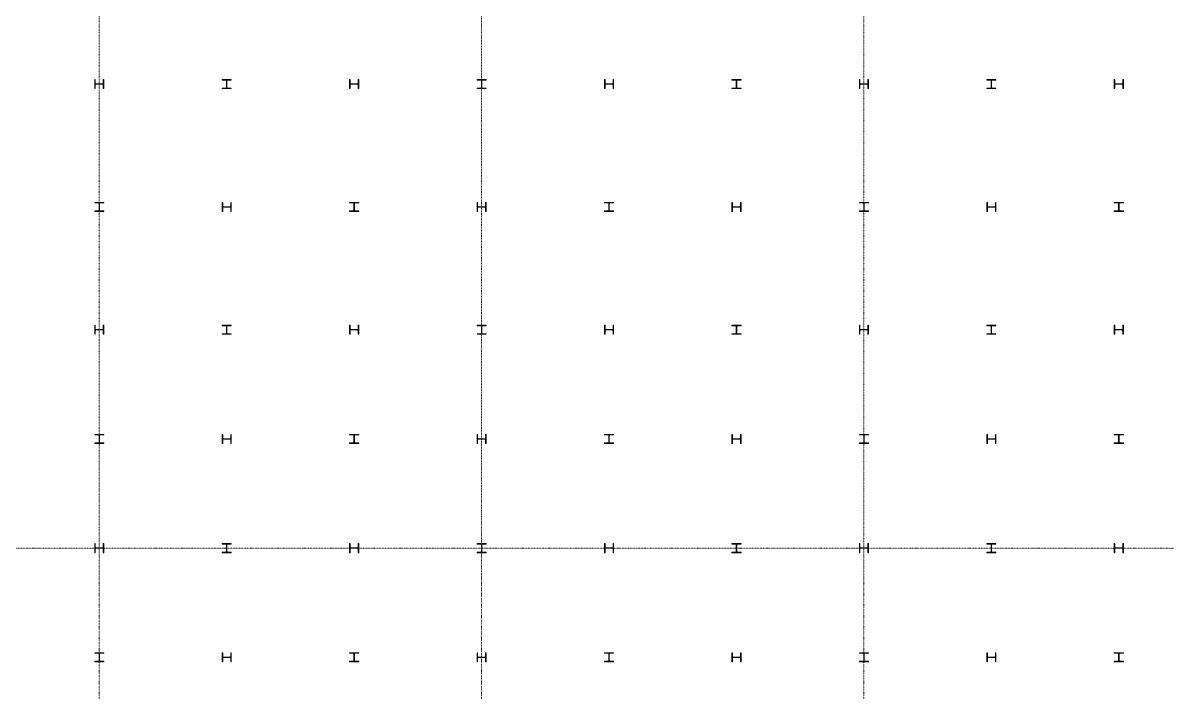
# Model space of a CAD drawing. Extents: x -32000 to 363140, y -29000 to 144266.
# Drawn here: x 41522 to 66661, y 11834 to 26546 of the extents above; entities that cross this region are included whole.
import ezdxf

# ---------------------------------------------------------------- set-up
doc = ezdxf.new("R2010")
doc.units = 0
doc.header["$LTSCALE"] = 10
doc.linetypes.add('H12PL25$0$JJP_三點線', pattern=[0.9, 0.3, -0.15, 0, -0.15, 0, -0.15, 0, -0.15])
doc.layers.add('H12PL25$0$S-COL', color=252, linetype='Continuous')
doc.layers.add('H12PL25$0$S-GRID', color=252, linetype='Continuous')

# ---------------------------------------------------------------- blocks, each defined once
blk = doc.blocks.new('H12PL25')
at = {"layer": 'H12PL25$0$S-COL', "lineweight": 0, "flags": 128}
for points in [[(43300, 25300), (43288, 25300), (43288, 25217, -0.41421356), (43275, 25204), (43125, 25204, -0.41421356), (43112, 25217), (43112, 25300), (43100, 25300), (43100, 25100), (43112, 25100), (43112, 25183, -0.41421356), (43125, 25196), (43275, 25196, -0.41421356), (43288, 25183), (43288, 25100), (43300, 25100)], [(46100, 25100), (46100, 25112), (46017, 25112, -0.41421356), (46004, 25125), (46004, 25275, -0.41421356), (46017, 25288), (46100, 25288), (46100, 25300), (45900, 25300), (45900, 25288), (45983, 25288, -0.41421356), (45996, 25275), (45996, 25125, -0.41421356), (45983, 25112), (45900, 25112), (45900, 25100)], [(48900, 25300), (48888, 25300), (48888, 25217, -0.41421356), (48875, 25204), (48725, 25204, -0.41421356), (48712, 25217), (48712, 25300), (48700, 25300), (48700, 25100), (48712, 25100), (48712, 25183, -0.41421356), (48725, 25196), (48875, 25196, -0.41421356), (48888, 25183), (48888, 25100), (48900, 25100)], [(51700, 25100), (51700, 25112), (51617, 25112, -0.41421356), (51604, 25125), (51604, 25275, -0.41421356), (51617, 25288), (51700, 25288), (51700, 25300), (51500, 25300), (51500, 25288), (51583, 25288, -0.41421356), (51596, 25275), (51596, 25125, -0.41421356), (51583, 25112), (51500, 25112), (51500, 25100)], [(54500, 25300), (54488, 25300), (54488, 25217, -0.41421356), (54475, 25204), (54325, 25204, -0.41421356), (54312, 25217), (54312, 25300), (54300, 25300), (54300, 25100), (54312, 25100), (54312, 25183, -0.41421356), (54325, 25196), (54475, 25196, -0.41421356), (54488, 25183), (54488, 25100), (54500, 25100)], [(57300, 25100), (57300, 25112), (57217, 25112, -0.41421356), (57204, 25125), (57204, 25275, -0.41421356), (57217, 25288), (57300, 25288), (57300, 25300), (57100, 25300), (57100, 25288), (57183, 25288, -0.41421356), (57196, 25275), (57196, 25125, -0.41421356), (57183, 25112), (57100, 25112), (57100, 25100)], [(60100, 25300), (60088, 25300), (60088, 25217, -0.41421356), (60075, 25204), (59925, 25204, -0.41421356), (59912, 25217), (59912, 25300), (59900, 25300), (59900, 25100), (59912, 25100), (59912, 25183, -0.41421356), (59925, 25196), (60075, 25196, -0.41421356), (60088, 25183), (60088, 25100), (60100, 25100)], [(62900, 25100), (62900, 25112), (62817, 25112, -0.41421356), (62804, 25125), (62804, 25275, -0.41421356), (62817, 25288), (62900, 25288), (62900, 25300), (62700, 25300), (62700, 25288), (62783, 25288, -0.41421356), (62796, 25275), (62796, 25125, -0.41421356), (62783, 25112), (62700, 25112), (62700, 25100)], [(65700, 25300), (65688, 25300), (65688, 25217, -0.41421356), (65675, 25204), (65525, 25204, -0.41421356), (65512, 25217), (65512, 25300), (65500, 25300), (65500, 25100), (65512, 25100), (65512, 25183, -0.41421356), (65525, 25196), (65675, 25196, -0.41421356), (65688, 25183), (65688, 25100), (65700, 25100)], [(43300, 22400), (43300, 22412), (43217, 22412, -0.41421356), (43204, 22425), (43204, 22575, -0.41421356), (43217, 22588), (43300, 22588), (43300, 22600), (43100, 22600), (43100, 22588), (43183, 22588, -0.41421356), (43196, 22575), (43196, 22425, -0.41421356), (43183, 22412), (43100, 22412), (43100, 22400)], [(46100, 22600), (46088, 22600), (46088, 22517, -0.41421356), (46075, 22504), (45925, 22504, -0.41421356), (45912, 22517), (45912, 22600), (45900, 22600), (45900, 22400), (45912, 22400), (45912, 22483, -0.41421356), (45925, 22496), (46075, 22496, -0.41421356), (46088, 22483), (46088, 22400), (46100, 22400)], [(48900, 22400), (48900, 22412), (48817, 22412, -0.41421356), (48804, 22425), (48804, 22575, -0.41421356), (48817, 22588), (48900, 22588), (48900, 22600), (48700, 22600), (48700, 22588), (48783, 22588, -0.41421356), (48796, 22575), (48796, 22425, -0.41421356), (48783, 22412), (48700, 22412), (48700, 22400)], [(51700, 22600), (51688, 22600), (51688, 22517, -0.41421356), (51675, 22504), (51525, 22504, -0.41421356), (51512, 22517), (51512, 22600), (51500, 22600), (51500, 22400), (51512, 22400), (51512, 22483, -0.41421356), (51525, 22496), (51675, 22496, -0.41421356), (51688, 22483), (51688, 22400), (51700, 22400)], [(54500, 22400), (54500, 22412), (54417, 22412, -0.41421356), (54404, 22425), (54404, 22575, -0.41421356), (54417, 22588), (54500, 22588), (54500, 22600), (54300, 22600), (54300, 22588), (54383, 22588, -0.41421356), (54396, 22575), (54396, 22425, -0.41421356), (54383, 22412), (54300, 22412), (54300, 22400)], [(57300, 22600), (57288, 22600), (57288, 22517, -0.41421356), (57275, 22504), (57125, 22504, -0.41421356), (57112, 22517), (57112, 22600), (57100, 22600), (57100, 22400), (57112, 22400), (57112, 22483, -0.41421356), (57125, 22496), (57275, 22496, -0.41421356), (57288, 22483), (57288, 22400), (57300, 22400)], [(60100, 22400), (60100, 22412), (60017, 22412, -0.41421356), (60004, 22425), (60004, 22575, -0.41421356), (60017, 22588), (60100, 22588), (60100, 22600), (59900, 22600), (59900, 22588), (59983, 22588, -0.41421356), (59996, 22575), (59996, 22425, -0.41421356), (59983, 22412), (59900, 22412), (59900, 22400)], [(62900, 22600), (62888, 22600), (62888, 22517, -0.41421356), (62875, 22504), (62725, 22504, -0.41421356), (62712, 22517), (62712, 22600), (62700, 22600), (62700, 22400), (62712, 22400), (62712, 22483, -0.41421356), (62725, 22496), (62875, 22496, -0.41421356), (62888, 22483), (62888, 22400), (62900, 22400)], [(65700, 22400), (65700, 22412), (65617, 22412, -0.41421356), (65604, 22425), (65604, 22575, -0.41421356), (65617, 22588), (65700, 22588), (65700, 22600), (65500, 22600), (65500, 22588), (65583, 22588, -0.41421356), (65596, 22575), (65596, 22425, -0.41421356), (65583, 22412), (65500, 22412), (65500, 22400)], [(43300, 19900), (43288, 19900), (43288, 19817, -0.41421356), (43275, 19804), (43125, 19804, -0.41421356), (43112, 19817), (43112, 19900), (43100, 19900), (43100, 19700), (43112, 19700), (43112, 19783, -0.41421356), (43125, 19796), (43275, 19796, -0.41421356), (43288, 19783), (43288, 19700), (43300, 19700)], [(46100, 19700), (46100, 19712), (46017, 19712, -0.41421356), (46004, 19725), (46004, 19875, -0.41421356), (46017, 19888), (46100, 19888), (46100, 19900), (45900, 19900), (45900, 19888), (45983, 19888, -0.41421356), (45996, 19875), (45996, 19725, -0.41421356), (45983, 19712), (45900, 19712), (45900, 19700)], [(48900, 19900), (48888, 19900), (48888, 19817, -0.41421356), (48875, 19804), (48725, 19804, -0.41421356), (48712, 19817), (48712, 19900), (48700, 19900), (48700, 19700), (48712, 19700), (48712, 19783, -0.41421356), (48725, 19796), (48875, 19796, -0.41421356), (48888, 19783), (48888, 19700), (48900, 19700)], [(51700, 19700), (51700, 19712), (51617, 19712, -0.41421356), (51604, 19725), (51604, 19875, -0.41421356), (51617, 19888), (51700, 19888), (51700, 19900), (51500, 19900), (51500, 19888), (51583, 19888, -0.41421356), (51596, 19875), (51596, 19725, -0.41421356), (51583, 19712), (51500, 19712), (51500, 19700)], [(54500, 19900), (54488, 19900), (54488, 19817, -0.41421356), (54475, 19804), (54325, 19804, -0.41421356), (54312, 19817), (54312, 19900), (54300, 19900), (54300, 19700), (54312, 19700), (54312, 19783, -0.41421356), (54325, 19796), (54475, 19796, -0.41421356), (54488, 19783), (54488, 19700), (54500, 19700)], [(57300, 19700), (57300, 19712), (57217, 19712, -0.41421356), (57204, 19725), (57204, 19875, -0.41421356), (57217, 19888), (57300, 19888), (57300, 19900), (57100, 19900), (57100, 19888), (57183, 19888, -0.41421356), (57196, 19875), (57196, 19725, -0.41421356), (57183, 19712), (57100, 19712), (57100, 19700)], [(60100, 19900), (60088, 19900), (60088, 19817, -0.41421356), (60075, 19804), (59925, 19804, -0.41421356), (59912, 19817), (59912, 19900), (59900, 19900), (59900, 19700), (59912, 19700), (59912, 19783, -0.41421356), (59925, 19796), (60075, 19796, -0.41421356), (60088, 19783), (60088, 19700), (60100, 19700)], [(62900, 19700), (62900, 19712), (62817, 19712, -0.41421356), (62804, 19725), (62804, 19875, -0.41421356), (62817, 19888), (62900, 19888), (62900, 19900), (62700, 19900), (62700, 19888), (62783, 19888, -0.41421356), (62796, 19875), (62796, 19725, -0.41421356), (62783, 19712), (62700, 19712), (62700, 19700)], [(65700, 19900), (65688, 19900), (65688, 19817, -0.41421356), (65675, 19804), (65525, 19804, -0.41421356), (65512, 19817), (65512, 19900), (65500, 19900), (65500, 19700), (65512, 19700), (65512, 19783, -0.41421356), (65525, 19796), (65675, 19796, -0.41421356), (65688, 19783), (65688, 19700), (65700, 19700)], [(43300, 17300), (43300, 17312), (43217, 17312, -0.41421356), (43204, 17325), (43204, 17475, -0.41421356), (43217, 17488), (43300, 17488), (43300, 17500), (43100, 17500), (43100, 17488), (43183, 17488, -0.41421356), (43196, 17475), (43196, 17325, -0.41421356), (43183, 17312), (43100, 17312), (43100, 17300)], [(46100, 17500), (46088, 17500), (46088, 17417, -0.41421356), (46075, 17404), (45925, 17404, -0.41421356), (45912, 17417), (45912, 17500), (45900, 17500), (45900, 17300), (45912, 17300), (45912, 17383, -0.41421356), (45925, 17396), (46075, 17396, -0.41421356), (46088, 17383), (46088, 17300), (46100, 17300)], [(48900, 17300), (48900, 17312), (48817, 17312, -0.41421356), (48804, 17325), (48804, 17475, -0.41421356), (48817, 17488), (48900, 17488), (48900, 17500), (48700, 17500), (48700, 17488), (48783, 17488, -0.41421356), (48796, 17475), (48796, 17325, -0.41421356), (48783, 17312), (48700, 17312), (48700, 17300)], [(51700, 17500), (51688, 17500), (51688, 17417, -0.41421356), (51675, 17404), (51525, 17404, -0.41421356), (51512, 17417), (51512, 17500), (51500, 17500), (51500, 17300), (51512, 17300), (51512, 17383, -0.41421356), (51525, 17396), (51675, 17396, -0.41421356), (51688, 17383), (51688, 17300), (51700, 17300)], [(54500, 17300), (54500, 17312), (54417, 17312, -0.41421356), (54404, 17325), (54404, 17475, -0.41421356), (54417, 17488), (54500, 17488), (54500, 17500), (54300, 17500), (54300, 17488), (54383, 17488, -0.41421356), (54396, 17475), (54396, 17325, -0.41421356), (54383, 17312), (54300, 17312), (54300, 17300)], [(57300, 17500), (57288, 17500), (57288, 17417, -0.41421356), (57275, 17404), (57125, 17404, -0.41421356), (57112, 17417), (57112, 17500), (57100, 17500), (57100, 17300), (57112, 17300), (57112, 17383, -0.41421356), (57125, 17396), (57275, 17396, -0.41421356), (57288, 17383), (57288, 17300), (57300, 17300)], [(60100, 17300), (60100, 17312), (60017, 17312, -0.41421356), (60004, 17325), (60004, 17475, -0.41421356), (60017, 17488), (60100, 17488), (60100, 17500), (59900, 17500), (59900, 17488), (59983, 17488, -0.41421356), (59996, 17475), (59996, 17325, -0.41421356), (59983, 17312), (59900, 17312), (59900, 17300)], [(62900, 17500), (62888, 17500), (62888, 17417, -0.41421356), (62875, 17404), (62725, 17404, -0.41421356), (62712, 17417), (62712, 17500), (62700, 17500), (62700, 17300), (62712, 17300), (62712, 17383, -0.41421356), (62725, 17396), (62875, 17396, -0.41421356), (62888, 17383), (62888, 17300), (62900, 17300)], [(65700, 17300), (65700, 17312), (65617, 17312, -0.41421356), (65604, 17325), (65604, 17475, -0.41421356), (65617, 17488), (65700, 17488), (65700, 17500), (65500, 17500), (65500, 17488), (65583, 17488, -0.41421356), (65596, 17475), (65596, 17325, -0.41421356), (65583, 17312), (65500, 17312), (65500, 17300)], [(43300, 15100), (43288, 15100), (43288, 15017, -0.41421356), (43275, 15004), (43125, 15004, -0.41421356), (43112, 15017), (43112, 15100), (43100, 15100), (43100, 14900), (43112, 14900), (43112, 14983, -0.41421356), (43125, 14996), (43275, 14996, -0.41421356), (43288, 14983), (43288, 14900), (43300, 14900)], [(46100, 14900), (46100, 14912), (46017, 14912, -0.41421356), (46004, 14925), (46004, 15075, -0.41421356), (46017, 15088), (46100, 15088), (46100, 15100), (45900, 15100), (45900, 15088), (45983, 15088, -0.41421356), (45996, 15075), (45996, 14925, -0.41421356), (45983, 14912), (45900, 14912), (45900, 14900)], [(48900, 15100), (48888, 15100), (48888, 15017, -0.41421356), (48875, 15004), (48725, 15004, -0.41421356), (48712, 15017), (48712, 15100), (48700, 15100), (48700, 14900), (48712, 14900), (48712, 14983, -0.41421356), (48725, 14996), (48875, 14996, -0.41421356), (48888, 14983), (48888, 14900), (48900, 14900)], [(51700, 14900), (51700, 14912), (51617, 14912, -0.41421356), (51604, 14925), (51604, 15075, -0.41421356), (51617, 15088), (51700, 15088), (51700, 15100), (51500, 15100), (51500, 15088), (51583, 15088, -0.41421356), (51596, 15075), (51596, 14925, -0.41421356), (51583, 14912), (51500, 14912), (51500, 14900)], [(54500, 15100), (54488, 15100), (54488, 15017, -0.41421356), (54475, 15004), (54325, 15004, -0.41421356), (54312, 15017), (54312, 15100), (54300, 15100), (54300, 14900), (54312, 14900), (54312, 14983, -0.41421356), (54325, 14996), (54475, 14996, -0.41421356), (54488, 14983), (54488, 14900), (54500, 14900)], [(57300, 14900), (57300, 14912), (57217, 14912, -0.41421356), (57204, 14925), (57204, 15075, -0.41421356), (57217, 15088), (57300, 15088), (57300, 15100), (57100, 15100), (57100, 15088), (57183, 15088, -0.41421356), (57196, 15075), (57196, 14925, -0.41421356), (57183, 14912), (57100, 14912), (57100, 14900)], [(60100, 15100), (60088, 15100), (60088, 15017, -0.41421356), (60075, 15004), (59925, 15004, -0.41421356), (59912, 15017), (59912, 15100), (59900, 15100), (59900, 14900), (59912, 14900), (59912, 14983, -0.41421356), (59925, 14996), (60075, 14996, -0.41421356), (60088, 14983), (60088, 14900), (60100, 14900)], [(62900, 14900), (62900, 14912), (62817, 14912, -0.41421356), (62804, 14925), (62804, 15075, -0.41421356), (62817, 15088), (62900, 15088), (62900, 15100), (62700, 15100), (62700, 15088), (62783, 15088, -0.41421356), (62796, 15075), (62796, 14925, -0.41421356), (62783, 14912), (62700, 14912), (62700, 14900)], [(65700, 15100), (65688, 15100), (65688, 15017, -0.41421356), (65675, 15004), (65525, 15004, -0.41421356), (65512, 15017), (65512, 15100), (65500, 15100), (65500, 14900), (65512, 14900), (65512, 14983, -0.41421356), (65525, 14996), (65675, 14996, -0.41421356), (65688, 14983), (65688, 14900), (65700, 14900)], [(43300, 12500), (43300, 12512), (43217, 12512, -0.41421356), (43204, 12525), (43204, 12675, -0.41421356), (43217, 12688), (43300, 12688), (43300, 12700), (43100, 12700), (43100, 12688), (43183, 12688, -0.41421356), (43196, 12675), (43196, 12525, -0.41421356), (43183, 12512), (43100, 12512), (43100, 12500)], [(46100, 12700), (46088, 12700), (46088, 12617, -0.41421356), (46075, 12604), (45925, 12604, -0.41421356), (45912, 12617), (45912, 12700), (45900, 12700), (45900, 12500), (45912, 12500), (45912, 12583, -0.41421356), (45925, 12596), (46075, 12596, -0.41421356), (46088, 12583), (46088, 12500), (46100, 12500)], [(48900, 12500), (48900, 12512), (48817, 12512, -0.41421356), (48804, 12525), (48804, 12675, -0.41421356), (48817, 12688), (48900, 12688), (48900, 12700), (48700, 12700), (48700, 12688), (48783, 12688, -0.41421356), (48796, 12675), (48796, 12525, -0.41421356), (48783, 12512), (48700, 12512), (48700, 12500)], [(51700, 12700), (51688, 12700), (51688, 12617, -0.41421356), (51675, 12604), (51525, 12604, -0.41421356), (51512, 12617), (51512, 12700), (51500, 12700), (51500, 12500), (51512, 12500), (51512, 12583, -0.41421356), (51525, 12596), (51675, 12596, -0.41421356), (51688, 12583), (51688, 12500), (51700, 12500)], [(54500, 12500), (54500, 12512), (54417, 12512, -0.41421356), (54404, 12525), (54404, 12675, -0.41421356), (54417, 12688), (54500, 12688), (54500, 12700), (54300, 12700), (54300, 12688), (54383, 12688, -0.41421356), (54396, 12675), (54396, 12525, -0.41421356), (54383, 12512), (54300, 12512), (54300, 12500)], [(57300, 12700), (57288, 12700), (57288, 12617, -0.41421356), (57275, 12604), (57125, 12604, -0.41421356), (57112, 12617), (57112, 12700), (57100, 12700), (57100, 12500), (57112, 12500), (57112, 12583, -0.41421356), (57125, 12596), (57275, 12596, -0.41421356), (57288, 12583), (57288, 12500), (57300, 12500)], [(60100, 12500), (60100, 12512), (60017, 12512, -0.41421356), (60004, 12525), (60004, 12675, -0.41421356), (60017, 12688), (60100, 12688), (60100, 12700), (59900, 12700), (59900, 12688), (59983, 12688, -0.41421356), (59996, 12675), (59996, 12525, -0.41421356), (59983, 12512), (59900, 12512), (59900, 12500)], [(62900, 12700), (62888, 12700), (62888, 12617, -0.41421356), (62875, 12604), (62725, 12604, -0.41421356), (62712, 12617), (62712, 12700), (62700, 12700), (62700, 12500), (62712, 12500), (62712, 12583, -0.41421356), (62725, 12596), (62875, 12596, -0.41421356), (62888, 12583), (62888, 12500), (62900, 12500)], [(65700, 12500), (65700, 12512), (65617, 12512, -0.41421356), (65604, 12525), (65604, 12675, -0.41421356), (65617, 12688), (65700, 12688), (65700, 12700), (65500, 12700), (65500, 12688), (65583, 12688, -0.41421356), (65596, 12675), (65596, 12525, -0.41421356), (65583, 12512), (65500, 12512), (65500, 12500)]]:
    blk.add_lwpolyline(points, format="xyb", close=True, dxfattribs=at)
at = {"layer": 'H12PL25$0$S-GRID', "linetype": 'H12PL25$0$JJP_三點線', "lineweight": 0}
for p, q in [((43200, 128250), (43200, -28000)), ((51600, 128250), (51600, -28000)), ((60000, 128250), (60000, -28000)), ((-29000, 15000), (289600, 15000))]:
    blk.add_line(p, q, dxfattribs=at)

msp = doc.modelspace()

# ---------------------------------------------------------------- block references
msp.add_blockref('H12PL25', (0, 0))

doc.saveas('drawing.dxf')
